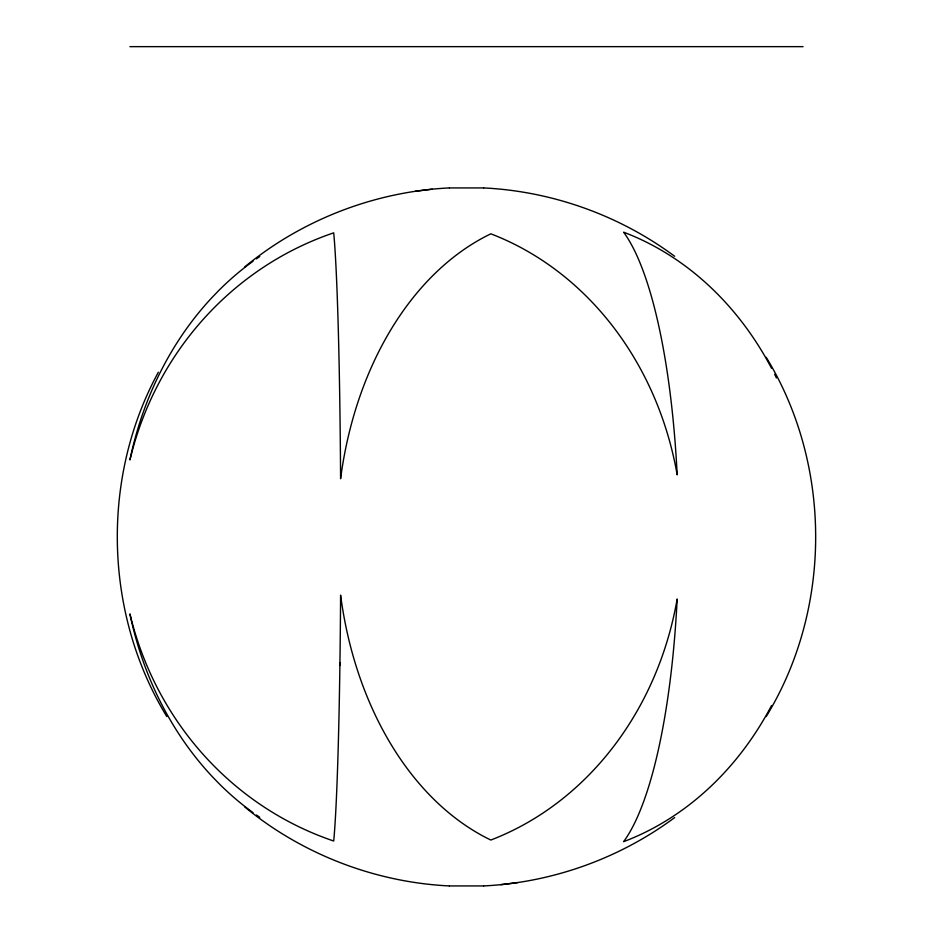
<?xml version="1.0" encoding="UTF-8"?>
<svg xmlns="http://www.w3.org/2000/svg" width="933" height="933" viewBox="0 0 933 933"><rect width="100%" height="100%" fill="white"/><g stroke="black" fill="none" stroke-linecap="round" stroke-linejoin="round"><path stroke-width="1.4" d="M339.892 665.544L339.927 662.873M158.353 372.209C100.694 478.093 104.018 613.646 166.809 716.567M766.191 716.567C832.154 608.736 832.154 465.124 766.191 357.292M244.843 266.826C302.292 219.582 375.066 191.51 449.368 187.93M674.641 817.588C619.512 858.5 552.208 882.595 483.632 885.93M415.232 191.288L432.259 189.189M500.741 884.671L517.768 882.571M449.426 187.93L483.621 187.93M483.621 885.93L449.426 885.93M129.92 46.65L803.08 46.65M483.632 187.93C552.208 191.265 619.512 215.36 674.641 256.272M449.368 885.93C375.066 882.35 302.292 854.278 244.843 807.033M771.521 705.605A320.077 271.841 -90 0 1 623.617 841.671A322.317 81.684 90 0 0 649.473 784.012A322.317 81.684 -90 0 0 677.171 598.986A320.007 282.198 -90 0 1 490.84 840.038A320.369 227.792 -90 0 1 340.592 595.126A321.745 10.473 -90 0 1 333.711 841.018A319.832 308.473 -90 0 1 129.92 613.891A323.494 274.745 90 0 0 212.362 776.722L219.43 784.012A323.494 274.745 -90 0 0 253.053 812.631M253.053 261.228A323.494 274.745 90 0 0 219.43 289.848L212.362 297.137A323.494 274.745 90 0 0 129.92 459.969A319.832 308.473 90 0 1 333.711 232.842A321.745 10.473 -90 0 1 339.892 408.304L339.927 410.986A321.745 10.473 90 0 1 340.592 478.734A320.369 227.792 -90 0 1 490.84 233.821A320.007 282.198 90 0 1 677.171 474.874A322.317 81.684 -90 0 0 654.22 306.817A322.317 81.684 90 0 0 649.473 289.848A322.317 81.684 -90 0 0 623.617 232.189A320.077 271.841 -90 0 1 736.16 314.736A320.077 271.841 90 0 1 771.521 368.243M256.388 258.861A323.494 274.745 90 0 1 259.747 256.54M259.747 817.32A323.494 274.745 -90 0 1 256.388 814.999M774.623 374.296A320.077 271.841 90 0 1 776.443 377.97"/></g></svg>
